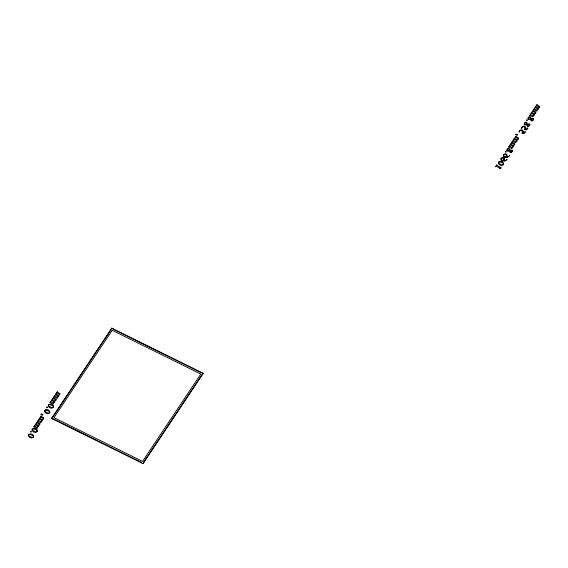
<?xml version="1.0" encoding="UTF-8"?>
<svg xmlns="http://www.w3.org/2000/svg" width="568" height="568" viewBox="0 0 568 568"><rect width="100%" height="100%" fill="white"/><g stroke="black" fill="none" stroke-linecap="round" stroke-linejoin="round"><path stroke-width="0.85" d="M51.887 418.616L51.759 418.076M112.123 328.297L111.513 328.474M52.98 419.156L53.222 418.801L141.801 462.522L141.567 462.885M113.217 328.836L112.975 329.199L201.562 372.928L201.803 372.565M142.71 463.445L143.313 463.268M202.946 373.126L203.067 373.673M110.76 329.603L111.129 329.788L52.881 417.125L52.512 416.947M202.314 374.802L201.952 374.617L143.704 461.961L144.066 462.139M39.874 423.607L39.831 424.615L38.432 425.46L38.539 426.554L37.204 427.406C38.106 429.387 35.273 427.576 34.087 426.831C32.752 428.222 35.422 424.197 34.662 425.993L36.97 427.257L37.942 426.667L37.921 425.993L35.514 424.836C33.959 426.341 36.707 422.145 36.032 424.055L38.269 425.29L39.242 424.722L39.291 424.055L36.792 422.855C35.337 424.317 38.02 420.256 37.31 422.045L39.874 423.607M43.679 417.899L43.644 418.907L42.238 419.752L42.351 420.838L41.01 421.697C41.911 423.671 39.078 421.868 37.893 421.122C36.565 422.507 39.227 418.481 38.475 420.285L40.775 421.548L41.755 420.959L41.734 420.285L39.327 419.12C37.765 420.625 40.52 416.436 39.838 418.339L42.082 419.582L43.054 419.014L43.097 418.346L40.598 417.146C39.149 418.609 41.826 414.548 41.123 416.337L43.679 417.899M56.054 399.339L56.019 400.348L54.62 401.193L54.727 402.286L53.385 403.145C54.287 405.119 51.461 403.308 50.268 402.563C48.94 403.954 51.61 399.929 50.85 401.725L53.158 402.989L54.13 402.407L54.109 401.725L51.702 400.568C50.14 402.073 52.895 397.877 52.213 399.787L54.457 401.022L55.43 400.454L55.479 399.787L52.973 398.587C51.525 400.05 54.201 395.988 53.498 397.777L56.054 399.339M59.867 393.631L59.825 394.639L58.426 395.484L58.532 396.57L57.198 397.43C58.099 399.403 55.266 397.6 54.081 396.855C52.746 398.246 55.415 394.213 54.656 396.017L56.963 397.28L57.936 396.691L57.915 396.017L55.508 394.852C53.953 396.357 56.701 392.168 56.026 394.071L58.263 395.314L59.235 394.746L59.285 394.078L56.786 392.878C55.33 394.341 58.014 390.28 57.304 392.069L59.867 393.631M514.715 143.768L514.672 144.769L513.273 145.621L513.38 146.707L512.045 147.566C512.947 149.54 510.114 147.73 508.928 146.984C507.593 148.376 510.263 144.35 509.503 146.146L511.811 147.41L512.783 146.828L512.762 146.146L510.355 144.989C508.8 146.494 511.548 142.298 510.873 144.208L513.11 145.451L514.083 144.883L514.132 144.215L511.633 143.008C510.178 144.471 512.861 140.41 512.151 142.206L514.715 143.768M518.52 138.052L518.485 139.061L517.079 139.905L517.192 140.999L515.85 141.851C516.752 143.832 513.919 142.021 512.734 141.276C511.399 142.667 514.068 138.642 513.316 140.438L515.616 141.702L516.596 141.112L516.575 140.438L514.161 139.281C512.606 140.779 515.361 136.59 514.679 138.493L516.915 139.735L517.895 139.167L517.938 138.5L515.439 137.3C513.99 138.762 516.667 134.701 515.957 136.49L518.52 138.052M535.794 112.159L535.752 113.16L534.353 114.012L534.46 115.098L533.125 115.957C534.026 117.931 531.194 116.121 530.008 115.375C528.673 116.767 531.343 112.741 530.583 114.537L532.89 115.801L533.863 115.219L533.842 114.537L531.435 113.38C529.88 114.885 532.628 110.689 531.953 112.599L534.19 113.841L535.163 113.273L535.212 112.606L532.713 111.399C531.257 112.862 533.941 108.8 533.231 110.597L535.794 112.159M539.6 106.443L539.564 107.451L538.159 108.296L538.272 109.39L536.93 110.242C537.832 112.223 534.999 110.412 533.813 109.667C532.486 111.058 535.148 107.032 534.396 108.829L536.696 110.093L537.676 109.503L537.655 108.829L535.241 107.671C533.686 109.177 536.44 104.981 535.759 106.891L538.002 108.126L538.975 107.558L539.018 106.891L536.519 105.691C535.07 107.153 537.747 103.092 537.044 104.881L539.6 106.443M523.284 131.172L522.858 133.104L523.696 133.111C524.491 130.619 526.948 131.471 524.25 133.452L521.885 133.352L522.39 132.053L521.694 130.392L520.586 130.257L519.734 130.789L519.266 132.266L518.861 131.691L520.657 129.93L522.375 130.029L523.284 131.172M525.734 127.502L525.308 129.433L526.145 129.44C526.941 126.948 529.397 127.8 526.692 129.781L524.335 129.681L524.839 128.382L524.143 126.721L523.036 126.586L522.184 127.126L521.715 128.595L521.303 128.02L523.107 126.259L524.825 126.359L525.734 127.502M28.521 434.655L28.4 436.139L29.962 437.559L31.794 438.027L33.611 437.126L33.59 435.415L32.206 434.25L30.693 433.796L28.521 434.655M32.199 429.152L32.071 430.629L33.633 432.049L35.465 432.518L37.289 431.623L37.268 429.905L35.876 428.741L34.364 428.293L32.199 429.152M44.709 410.387L44.588 411.871L46.143 413.291L47.975 413.76L49.799 412.858L49.778 411.147L48.394 409.982L46.881 409.528L44.709 410.387M48.379 404.885L48.259 406.368L49.821 407.781L51.645 408.257L53.47 407.355L53.449 405.637L52.064 404.473L50.552 404.025L48.379 404.885M498.47 162.15L498.342 163.634L499.904 165.054L501.736 165.522L503.56 164.621L503.539 162.909L502.147 161.745L500.642 161.291L498.47 162.15M501.04 158.273L500.877 159.714L502.126 161.021L504.995 161.106C509.681 157.102 505.399 161.589 503.468 160.517L504.434 159.714L504.668 158.564L503.788 157.613L502.304 157.442L501.04 158.273M503.489 154.602L503.326 156.044L504.576 157.35L507.444 157.435C512.13 153.431 507.849 157.918 505.918 156.846L506.876 156.044L507.117 154.894L506.237 153.942L504.753 153.772L503.489 154.602M500.245 168.163L499.698 168.838L501.388 167.865L496.695 165.331C497.816 163.059 494.316 168.263 496.127 166.254L500.245 168.163M507.316 149.27L507.181 150.058L507.806 150.697L509.311 150.662L508.687 148.837L507.316 149.27M524.725 123.164L524.591 123.952L525.215 124.598L526.721 124.555L526.096 122.731L524.725 123.164M528.396 117.661L528.261 118.449L528.886 119.088L530.391 119.053L529.766 117.228L528.396 117.661M42.841 414.47L42.387 415.236L41.833 414.931L42.089 414.242L40.775 414.306L41.606 413.973L42.841 414.47M517.682 134.623L517.228 135.39L516.667 135.085L516.93 134.396L515.616 134.46L516.447 134.126L517.682 134.623M30.608 431.495L30.75 432.106L31.432 431.9L31.297 431.29L30.608 431.495M46.796 407.228L46.938 407.838L47.62 407.632L47.478 407.022L46.796 407.228M505.449 151.649L505.591 152.259L506.273 152.054L506.131 151.45L505.449 151.649M526.529 120.04L526.671 120.65L527.352 120.444L527.218 119.841L526.529 120.04M512.109 150.932L511.924 151.691L510.696 152.096L510.128 150.591L511.661 150.435L512.109 150.932M529.518 124.832L529.333 125.585L528.105 125.989L527.53 124.491L529.071 124.335L529.518 124.832M533.189 119.33L533.004 120.082L531.776 120.487L531.208 118.982L532.741 118.826L533.189 119.33M512.499 150.612L512.201 151.684L511.186 152.536L510.114 152.529L509.333 150.932L507.338 151.216L506.748 150.364L507.089 149.199L508.14 148.34L509.276 148.383L510.121 150.307L511.988 149.909L512.499 150.612M529.909 124.506L529.61 125.578L528.595 126.437L527.523 126.43L526.742 124.832L524.747 125.109L524.158 124.264L524.498 123.1L525.549 122.234L526.685 122.276L527.53 124.207L529.397 123.803L529.909 124.506M533.579 119.003L533.281 120.075L532.266 120.927L531.194 120.92L530.413 119.33L528.418 119.607L527.828 118.762L528.169 117.597L529.22 116.731L530.363 116.774L531.201 118.698L533.075 118.3L533.579 119.003M111.754 328.119L51.518 418.438L143.072 463.63L203.309 373.311L111.754 328.119M112.223 330.327L53.974 417.672L142.561 461.394L200.809 374.056L112.223 330.327M506.329 156.193L505.506 156.768L504.774 156.555L503.788 155.731L503.745 154.666L505.52 154.46L506.273 155.036L506.329 156.193M503.88 159.864L503.056 160.439L502.332 160.226L501.338 159.402L501.295 158.337L503.07 158.131L503.823 158.706L503.88 159.864M499.769 161.773L498.697 162.207L499.052 163.527L501.785 164.876L503.347 164.542L502.921 163.229L499.769 161.773M49.679 404.501L48.614 404.941L48.962 406.255L51.695 407.611L53.264 407.27L52.838 405.957L49.679 404.501M46.008 410.011L44.943 410.444L45.291 411.764L48.024 413.113L49.593 412.78L49.167 411.466L46.008 410.011M33.498 428.769L32.426 429.209L32.781 430.523L35.514 431.879L37.076 431.538L36.65 430.225L33.498 428.769M29.827 434.279L28.755 434.712L29.103 436.032L31.836 437.381L33.405 437.048L32.98 435.734L29.827 434.279"/></g></svg>
